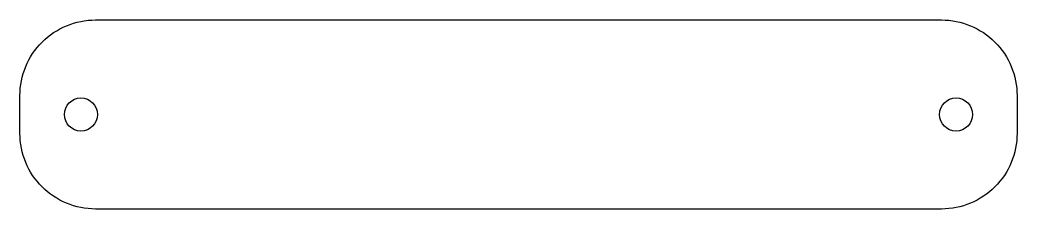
# Model space of a CAD drawing. Header units: millimetres. Extents: x -54 to 51, y -21 to -1.
import ezdxf

# ---------------------------------------------------------------- set-up
doc = ezdxf.new("R2010")
doc.units = ezdxf.units.MM
doc.layers.get('0').update_dxf_attribs({"linetype": 'CONTINUOUS'})

msp = doc.modelspace()

# ---------------------------------------------------------------- linework, layer by layer
msp.add_lwpolyline([(-54.29, -9.1, -0.414214), (-46.29, -1.1), (43.29, -1.1, -0.414214), (51.29, -9.1), (51.29, -13.1, -0.414214), (43.29, -21.1), (-46.29, -21.1, -0.414214), (-54.29, -13.1)], format="xyb", close=True)
for centre in [(-47.83, -11.1), (44.83, -11.1)]:
    msp.add_circle(centre, 1.75)

doc.saveas('drawing.dxf')
